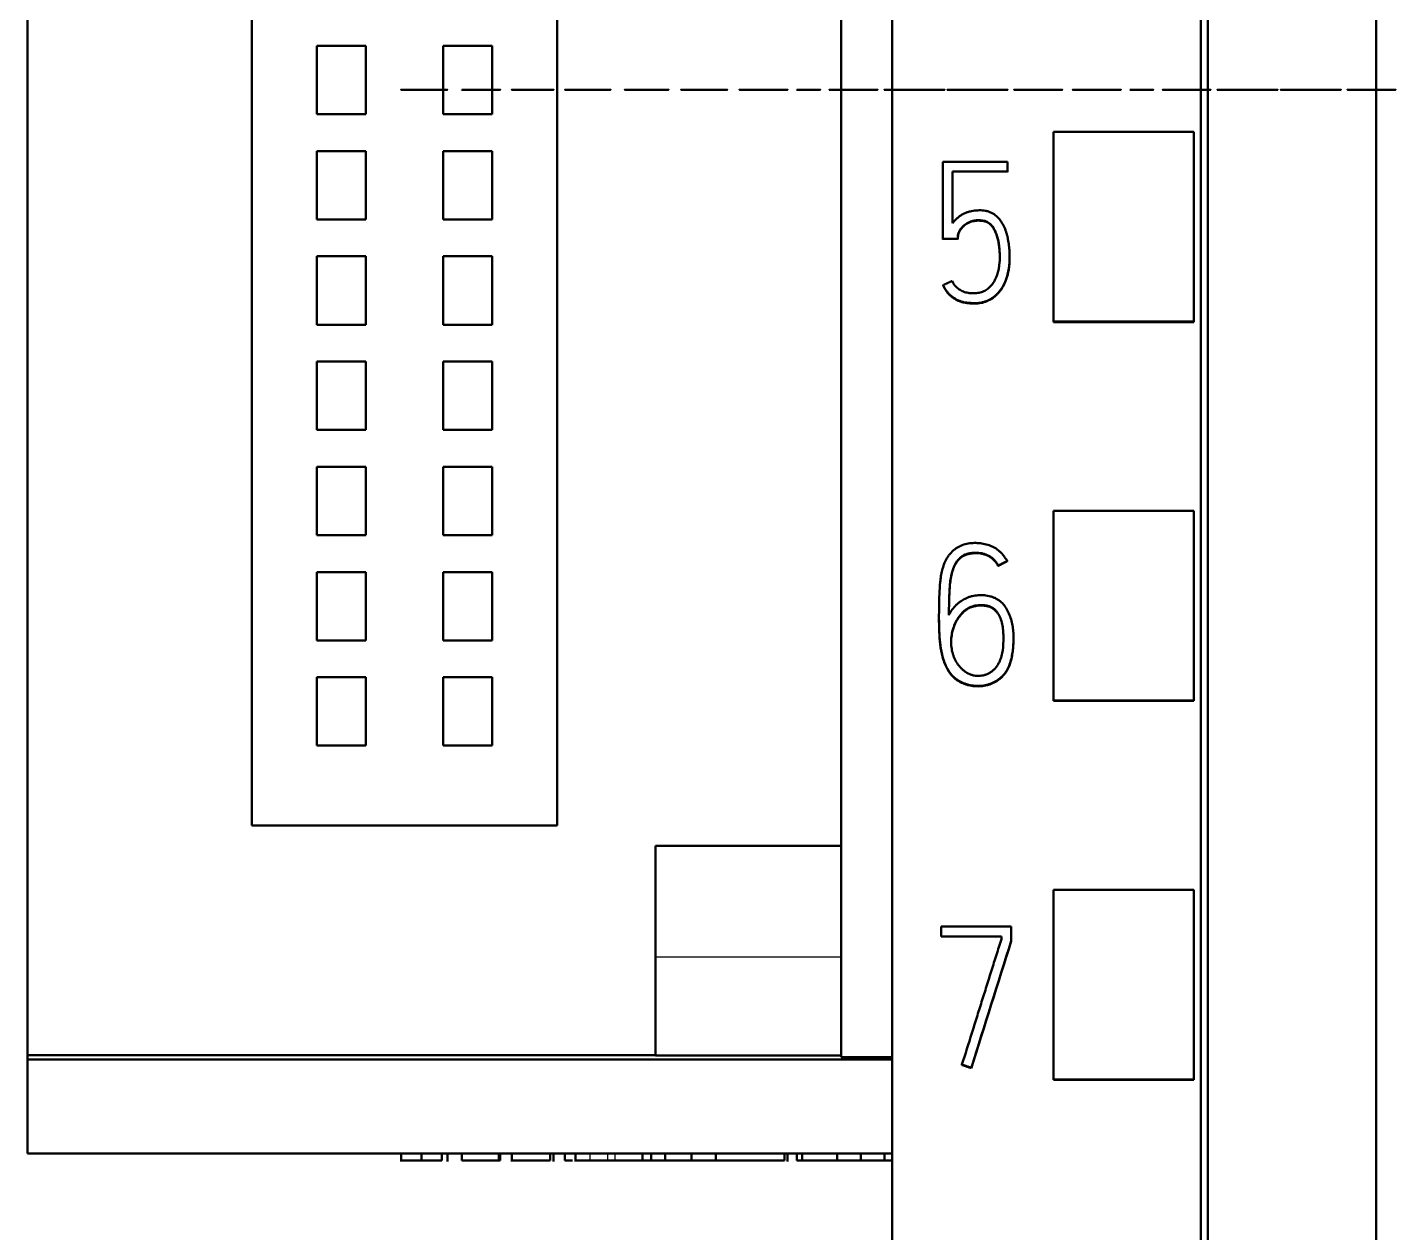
# Model space of a CAD drawing. Header units: millimetres. Extents: x 0 to 594, y 0 to 420.
# Drawn here: x 239.92 to 259.42, y 259.21 to 276.38 of the extents above; entities that cross this region are included whole.
import ezdxf

# ---------------------------------------------------------------- set-up
doc = ezdxf.new("R2010")
doc.units = ezdxf.units.MM
doc.layers.add('1', color=7, linetype='Continuous')
doc.layers.add('66', color=7, linetype='Continuous')

msp = doc.modelspace()

# ---------------------------------------------------------------- linework, layer by layer
at = {"layer": '1', "color": 7, "linetype": 'Continuous', "lineweight": 50}
for p, q in [((252.241, 359.514), (252.241, 246.096)), ((256.641, 357.234), (256.641, 248.419)), ((239.916, 299.086), (239.916, 261.734)), ((251.516, 295.278), (251.516, 261.708)), ((243.116, 294.959), (243.116, 265.009)), ((247.466, 265.009), (247.466, 294.959)), ((244.041, 275.146), (244.041, 276.121)), ((244.041, 276.121), (244.741, 276.121)), ((244.741, 276.121), (244.741, 275.146)), ((245.841, 275.146), (245.841, 276.121)), ((245.841, 276.121), (246.541, 276.121)), ((246.541, 276.121), (246.541, 275.146)), ((244.741, 275.146), (244.041, 275.146)), ((246.541, 275.146), (245.841, 275.146)), ((254.541, 272.193), (254.541, 274.894)), ((256.541, 274.894), (254.541, 274.894)), ((256.541, 272.193), (256.541, 274.894)), ((244.041, 273.646), (244.041, 274.621)), ((244.041, 274.621), (244.741, 274.621)), ((244.741, 274.621), (244.741, 273.646)), ((245.841, 273.646), (245.841, 274.621)), ((245.841, 274.621), (246.541, 274.621)), ((246.541, 274.621), (246.541, 273.646)), ((252.963, 274.467), (252.963, 273.369)), ((253.886, 274.467), (252.963, 274.467)), ((253.886, 274.328), (253.886, 274.467)), ((253.101, 273.591), (253.101, 274.328)), ((253.101, 274.328), (253.886, 274.328)), ((253.886, 274.328), (253.886, 274.322)), ((244.741, 273.646), (244.041, 273.646)), ((246.541, 273.646), (245.841, 273.646)), ((252.963, 273.369), (252.963, 273.362)), ((252.963, 273.369), (253.174, 273.369)), ((253.174, 273.369), (253.174, 273.362)), ((244.041, 273.121), (244.741, 273.121)), ((244.041, 272.146), (244.041, 273.121)), ((244.741, 273.121), (244.741, 272.146)), ((245.841, 272.146), (245.841, 273.121)), ((245.841, 273.121), (246.541, 273.121)), ((246.541, 273.121), (246.541, 272.146)), ((253.914, 273.103), (253.914, 273.11)), ((252.968, 272.711), (252.968, 272.705)), ((244.741, 272.146), (244.041, 272.146)), ((246.541, 272.146), (245.841, 272.146)), ((254.541, 272.184), (254.541, 272.193)), ((256.541, 272.193), (254.541, 272.193)), ((256.541, 272.184), (254.541, 272.184)), ((256.541, 272.184), (256.541, 272.193)), ((244.041, 270.646), (244.041, 271.621)), ((244.041, 271.621), (244.741, 271.621)), ((244.741, 271.621), (244.741, 270.646)), ((245.841, 271.621), (246.541, 271.621)), ((245.841, 270.646), (245.841, 271.621)), ((246.541, 271.621), (246.541, 270.646)), ((244.741, 270.646), (244.041, 270.646)), ((246.541, 270.646), (245.841, 270.646)), ((244.041, 269.146), (244.041, 270.121)), ((244.041, 270.121), (244.741, 270.121)), ((244.741, 270.121), (244.741, 269.146)), ((245.841, 269.146), (245.841, 270.121)), ((245.841, 270.121), (246.541, 270.121)), ((246.541, 270.121), (246.541, 269.146)), ((254.541, 266.792), (254.541, 269.493)), ((256.541, 269.493), (254.541, 269.493)), ((256.541, 266.792), (256.541, 269.493)), ((244.741, 269.146), (244.041, 269.146)), ((246.541, 269.146), (245.841, 269.146)), ((253.752, 268.713), (253.752, 268.706)), ((253.879, 268.779), (253.879, 268.773)), ((244.041, 267.646), (244.041, 268.621)), ((244.041, 268.621), (244.741, 268.621)), ((244.741, 268.621), (244.741, 267.646)), ((245.841, 268.621), (246.541, 268.621)), ((245.841, 267.646), (245.841, 268.621)), ((246.541, 268.621), (246.541, 267.646)), ((252.908, 267.972), (252.908, 267.966)), ((244.741, 267.646), (244.041, 267.646)), ((246.541, 267.646), (245.841, 267.646)), ((253.971, 267.673), (253.971, 267.679)), ((244.041, 266.146), (244.041, 267.121)), ((244.041, 267.121), (244.741, 267.121)), ((244.741, 267.121), (244.741, 266.146)), ((245.841, 266.146), (245.841, 267.121)), ((245.841, 267.121), (246.541, 267.121)), ((246.541, 267.121), (246.541, 266.146)), ((254.541, 266.784), (254.541, 266.792)), ((256.541, 266.792), (254.541, 266.792)), ((256.541, 266.784), (254.541, 266.784)), ((256.541, 266.784), (256.541, 266.792)), ((244.741, 266.146), (244.041, 266.146)), ((246.541, 266.146), (245.841, 266.146)), ((243.116, 265.009), (247.466, 265.009)), ((248.867, 263.134), (248.867, 264.719)), ((248.867, 264.719), (251.516, 264.719)), ((254.541, 261.39), (254.541, 264.091)), ((256.541, 264.091), (254.541, 264.091)), ((256.541, 261.39), (256.541, 264.091)), ((252.939, 263.427), (252.939, 263.568)), ((252.939, 263.568), (253.938, 263.568)), ((253.938, 263.568), (253.938, 263.366)), ((253.799, 263.427), (252.939, 263.427)), ((253.799, 263.388), (253.799, 263.427)), ((253.938, 263.366), (253.938, 263.359)), ((248.867, 261.728), (248.867, 263.134)), ((239.916, 261.734), (239.916, 261.674)), ((248.867, 261.734), (239.916, 261.734)), ((248.867, 261.728), (251.516, 261.728)), ((252.241, 261.708), (251.516, 261.708)), ((239.916, 261.674), (239.916, 260.334)), ((252.241, 261.674), (239.916, 261.674)), ((253.236, 261.601), (253.236, 261.594)), ((253.369, 261.556), (253.369, 261.55)), ((254.541, 261.384), (254.541, 261.39)), ((256.541, 261.39), (254.541, 261.39)), ((256.541, 261.384), (254.541, 261.384)), ((256.541, 261.384), (256.541, 261.39)), ((252.241, 260.334), (239.916, 260.334)), ((245.242, 260.334), (245.242, 260.221)), ((245.534, 260.234), (245.534, 260.334)), ((245.822, 260.234), (245.822, 260.334)), ((245.903, 260.221), (245.903, 260.334)), ((246.107, 260.234), (246.107, 260.334)), ((246.634, 260.234), (246.634, 260.334)), ((246.656, 260.234), (246.656, 260.334)), ((246.819, 260.334), (246.819, 260.221)), ((247.369, 260.234), (247.369, 260.334)), ((247.415, 260.221), (247.415, 260.334)), ((247.578, 260.234), (247.578, 260.334)), ((247.73, 260.334), (247.73, 260.221)), ((248.682, 260.234), (248.682, 260.334)), ((248.808, 260.221), (248.808, 260.334)), ((249.004, 260.234), (249.004, 260.334)), ((249.382, 260.234), (249.382, 260.334)), ((249.726, 260.234), (249.726, 260.334)), ((250.708, 260.234), (250.708, 260.334)), ((250.751, 260.221), (250.751, 260.334)), ((250.882, 260.234), (250.882, 260.334)), ((250.959, 260.234), (250.959, 260.334)), ((251.459, 260.234), (251.459, 260.334)), ((251.796, 260.234), (251.796, 260.334)), ((252.133, 260.234), (252.133, 260.334)), ((247.73, 260.234), (247.936, 260.234)), ((248.19, 260.234), (247.936, 260.234)), ((248.295, 260.234), (248.19, 260.234)), ((248.682, 260.234), (248.295, 260.234)), ((248.682, 260.234), (248.808, 260.234)), ((249.382, 260.234), (249.004, 260.234)), ((249.055, 260.221), (249.055, 260.234)), ((249.232, 260.234), (249.232, 260.221)), ((250.708, 260.234), (249.726, 260.234)), ((249.892, 260.221), (249.892, 260.234)), ((250.063, 260.234), (250.063, 260.221)), ((251.459, 260.234), (250.959, 260.234)), ((251.345, 260.234), (251.345, 260.221)), ((251.796, 260.234), (251.459, 260.234)), ((252.133, 260.234), (251.796, 260.234)), ((252.034, 260.221), (252.034, 260.234)), ((252.241, 260.234), (252.133, 260.234))]:
    msp.add_line(p, q, dxfattribs=at)
at = {"layer": '1', "color": 7, "linetype": 'Continuous', "lineweight": 25}
for p, q in [((248.867, 263.134), (251.516, 263.134)), ((247.936, 260.234), (247.936, 260.334)), ((248.19, 260.234), (248.19, 260.334)), ((248.295, 260.234), (248.295, 260.334))]:
    msp.add_line(p, q, dxfattribs=at)
at = {"layer": '1', "color": 7, "linetype": 'Continuous', "lineweight": 50}
for centre, major_axis, ratio, start_param, end_param in [((266.069, 239.754), (314.539, 1001.971), 0.017758, 1.552804, 1.55461), ((266.049, 239.799), (314.236, 1001.002), 0.017743, 1.552827, 1.554635)]:
    msp.add_ellipse(centre, major_axis=major_axis, ratio=ratio, start_param=start_param, end_param=end_param, dxfattribs=at)
for points, knots in [([(256.741, 357.42), (256.741, 354.376), (256.741, 344.806), (256.741, 330.636), (256.741, 316.069), (256.741, 301.859), (256.741, 287.565), (256.741, 272.079), (256.741, 259.439), (256.741, 251.474), (256.741, 248.133)], [0, 0, 0, 0, 0.083934, 0.263736, 0.389889, 0.484142, 0.653794, 0.78188, 0.908517, 1, 1, 1, 1]), ([(259.141, 354.354), (259.141, 352.331), (259.141, 343.782), (259.141, 330.636), (259.141, 316.069), (259.141, 301.859), (259.141, 287.565), (259.141, 272.079), (259.141, 259.32), (259.141, 250.439), (259.141, 246.181), (259.141, 245.383)], [0, 0, 0, 0, 0.055935, 0.236292, 0.362833, 0.457376, 0.627551, 0.756032, 0.883059, 0.978086, 1, 1, 1, 1]), ([(252.968, 272.711), (252.981, 272.685), (252.994, 272.659), (253.018, 272.623), (253.027, 272.612), (253.046, 272.59), (253.056, 272.579), (253.077, 272.559), (253.089, 272.55), (253.112, 272.533), (253.124, 272.525), (253.149, 272.51), (253.161, 272.503), (253.188, 272.491), (253.202, 272.485), (253.229, 272.476), (253.243, 272.472), (253.272, 272.465), (253.286, 272.462), (253.315, 272.458), (253.33, 272.457), (253.352, 272.456), (253.359, 272.455), (253.373, 272.455), (253.381, 272.454), (253.403, 272.453), (253.417, 272.453), (253.446, 272.454), (253.461, 272.455), (253.49, 272.458), (253.505, 272.461), (253.534, 272.467), (253.548, 272.471), (253.59, 272.484), (253.617, 272.496), (253.655, 272.518), (253.668, 272.526), (253.691, 272.543), (253.703, 272.552), (253.725, 272.572), (253.735, 272.582), (253.755, 272.604), (253.765, 272.615), (253.792, 272.65), (253.808, 272.674), (253.829, 272.713), (253.835, 272.726), (253.848, 272.752), (253.854, 272.766), (253.87, 272.807), (253.879, 272.835), (253.893, 272.891), (253.899, 272.92), (253.906, 272.963), (253.907, 272.977), (253.91, 273.007), (253.912, 273.021), (253.914, 273.065), (253.914, 273.095), (253.914, 273.153), (253.912, 273.211), (253.906, 273.269), (253.898, 273.327), (253.893, 273.356), (253.884, 273.399), (253.881, 273.413), (253.873, 273.442), (253.869, 273.456), (253.855, 273.498), (253.844, 273.525), (253.825, 273.565), (253.818, 273.578), (253.803, 273.603), (253.795, 273.615), (253.769, 273.651), (253.75, 273.673), (253.706, 273.712), (253.681, 273.729), (253.641, 273.748), (253.627, 273.754), (253.599, 273.763), (253.585, 273.767), (253.556, 273.772), (253.542, 273.774), (253.512, 273.776), (253.497, 273.777), (253.468, 273.776), (253.453, 273.775), (253.424, 273.773), (253.41, 273.771), (253.381, 273.767), (253.366, 273.764), (253.338, 273.757), (253.323, 273.752), (253.295, 273.743), (253.282, 273.737), (253.255, 273.725), (253.242, 273.718), (253.217, 273.703), (253.205, 273.694), (253.181, 273.676), (253.17, 273.667), (253.149, 273.647), (253.138, 273.636), (253.119, 273.614), (253.11, 273.603), (253.101, 273.591)], [0, 0, 0, 0, 0.03125, 0.03125, 0.046875, 0.046875, 0.0625, 0.0625, 0.078125, 0.078125, 0.09375, 0.09375, 0.109375, 0.109375, 0.125, 0.125, 0.140625, 0.140625, 0.15625, 0.15625, 0.171875, 0.171875, 0.179688, 0.179688, 0.1875, 0.1875, 0.203125, 0.203125, 0.21875, 0.21875, 0.234375, 0.234375, 0.25, 0.25, 0.28125, 0.28125, 0.296875, 0.296875, 0.3125, 0.3125, 0.328125, 0.328125, 0.34375, 0.34375, 0.375, 0.375, 0.390625, 0.390625, 0.40625, 0.40625, 0.4375, 0.4375, 0.46875, 0.46875, 0.484375, 0.484375, 0.5, 0.5, 0.53125, 0.53125, 0.5625, 0.59375, 0.59375, 0.625, 0.625, 0.640625, 0.640625, 0.65625, 0.65625, 0.6875, 0.6875, 0.703125, 0.703125, 0.71875, 0.71875, 0.75, 0.75, 0.78125, 0.78125, 0.796875, 0.796875, 0.8125, 0.8125, 0.828125, 0.828125, 0.84375, 0.84375, 0.859375, 0.859375, 0.875, 0.875, 0.890625, 0.890625, 0.90625, 0.90625, 0.921875, 0.921875, 0.9375, 0.9375, 0.953125, 0.953125, 0.96875, 0.96875, 0.984375, 0.984375, 1, 1, 1, 1]), ([(253.174, 273.369), (253.174, 273.392), (253.177, 273.415), (253.186, 273.448), (253.19, 273.459), (253.199, 273.481), (253.205, 273.491), (253.217, 273.51), (253.224, 273.52), (253.239, 273.537), (253.247, 273.546), (253.264, 273.561), (253.273, 273.568), (253.292, 273.582), (253.301, 273.588), (253.321, 273.6), (253.332, 273.605), (253.353, 273.614), (253.364, 273.618), (253.397, 273.628), (253.42, 273.632), (253.454, 273.635), (253.466, 273.635), (253.489, 273.635), (253.501, 273.634), (253.524, 273.632), (253.535, 273.631), (253.552, 273.627), (253.558, 273.626), (253.569, 273.622), (253.574, 273.621), (253.591, 273.614), (253.601, 273.61), (253.621, 273.598), (253.63, 273.59), (253.647, 273.575), (253.655, 273.566), (253.67, 273.548), (253.677, 273.539), (253.695, 273.51), (253.705, 273.489), (253.723, 273.446), (253.731, 273.424), (253.751, 273.358), (253.76, 273.313), (253.768, 273.245), (253.77, 273.222), (253.773, 273.176), (253.774, 273.153), (253.775, 273.084), (253.773, 273.038), (253.765, 272.97), (253.761, 272.947), (253.754, 272.914), (253.751, 272.902), (253.745, 272.88), (253.741, 272.869), (253.73, 272.836), (253.721, 272.815), (253.706, 272.784), (253.7, 272.773), (253.688, 272.753), (253.682, 272.744), (253.662, 272.715), (253.647, 272.698), (253.622, 272.674), (253.614, 272.666), (253.595, 272.651), (253.586, 272.645), (253.566, 272.632), (253.556, 272.627), (253.535, 272.617), (253.524, 272.613), (253.49, 272.603), (253.467, 272.599), (253.433, 272.596), (253.421, 272.595), (253.398, 272.594), (253.386, 272.594), (253.352, 272.596), (253.329, 272.598), (253.295, 272.605), (253.284, 272.608), (253.262, 272.615), (253.251, 272.619), (253.219, 272.634), (253.199, 272.646), (253.171, 272.667), (253.162, 272.675), (253.146, 272.692), (253.131, 272.709), (253.118, 272.728), (253.106, 272.748), (253.101, 272.759), (253.096, 272.77)], [0, 0, 0, 0, 0.03125, 0.03125, 0.046875, 0.046875, 0.0625, 0.0625, 0.078125, 0.078125, 0.09375, 0.09375, 0.109375, 0.109375, 0.125, 0.125, 0.140625, 0.140625, 0.15625, 0.15625, 0.1875, 0.1875, 0.203125, 0.203125, 0.21875, 0.21875, 0.234375, 0.234375, 0.242187, 0.242187, 0.25, 0.25, 0.265625, 0.265625, 0.28125, 0.28125, 0.296875, 0.296875, 0.3125, 0.3125, 0.34375, 0.34375, 0.375, 0.375, 0.4375, 0.4375, 0.46875, 0.46875, 0.5, 0.5, 0.5625, 0.5625, 0.59375, 0.59375, 0.609375, 0.609375, 0.625, 0.625, 0.65625, 0.65625, 0.671875, 0.671875, 0.6875, 0.6875, 0.71875, 0.71875, 0.734375, 0.734375, 0.75, 0.75, 0.765625, 0.765625, 0.78125, 0.78125, 0.8125, 0.8125, 0.828125, 0.828125, 0.84375, 0.84375, 0.875, 0.875, 0.890625, 0.890625, 0.90625, 0.90625, 0.9375, 0.9375, 0.953125, 0.953125, 0.96875, 0.984375, 0.984375, 1, 1, 1, 1]), ([(253.775, 273.105), (253.775, 273.111), (253.774, 273.117), (253.774, 273.146), (253.773, 273.169), (253.77, 273.214), (253.768, 273.237), (253.763, 273.283), (253.759, 273.305), (253.75, 273.351), (253.744, 273.373), (253.734, 273.407), (253.731, 273.418), (253.723, 273.439), (253.719, 273.45), (253.706, 273.482), (253.695, 273.503), (253.677, 273.532), (253.67, 273.542), (253.656, 273.56), (253.648, 273.568), (253.631, 273.584), (253.621, 273.591), (253.601, 273.603), (253.591, 273.608), (253.569, 273.616), (253.558, 273.619), (253.535, 273.624), (253.524, 273.626), (253.501, 273.628), (253.49, 273.629), (253.466, 273.629), (253.455, 273.629), (253.432, 273.627), (253.42, 273.625), (253.398, 273.621), (253.375, 273.616), (253.354, 273.608), (253.332, 273.599), (253.322, 273.594), (253.292, 273.577), (253.273, 273.563), (253.247, 273.54), (253.239, 273.532), (253.224, 273.514), (253.217, 273.505), (253.205, 273.485), (253.199, 273.475), (253.19, 273.453), (253.186, 273.442), (253.18, 273.42), (253.178, 273.409), (253.175, 273.386), (253.174, 273.374), (253.174, 273.362)], [0, 0, 0, 0, 0.015899, 0.015899, 0.077406, 0.077406, 0.138912, 0.138912, 0.200418, 0.200418, 0.261925, 0.261925, 0.292678, 0.292678, 0.323431, 0.323431, 0.384937, 0.384937, 0.41569, 0.41569, 0.446443, 0.446443, 0.477197, 0.477197, 0.50795, 0.50795, 0.538703, 0.538703, 0.569456, 0.569456, 0.600209, 0.600209, 0.630962, 0.630962, 0.661715, 0.661715, 0.692469, 0.723222, 0.723222, 0.753975, 0.753975, 0.815481, 0.815481, 0.846234, 0.846234, 0.876987, 0.876987, 0.907741, 0.907741, 0.938494, 0.938494, 0.969247, 0.969247, 1, 1, 1, 1]), ([(253.914, 273.103), (253.914, 273.082), (253.914, 273.06), (253.911, 273.01), (253.909, 272.981), (253.903, 272.938), (253.901, 272.923), (253.895, 272.895), (253.892, 272.88), (253.881, 272.837), (253.872, 272.809), (253.852, 272.755), (253.84, 272.728), (253.812, 272.675), (253.797, 272.651), (253.77, 272.615), (253.761, 272.604), (253.742, 272.582), (253.731, 272.572), (253.699, 272.542), (253.675, 272.524), (253.637, 272.502), (253.624, 272.495), (253.597, 272.482), (253.584, 272.477), (253.542, 272.462), (253.514, 272.456), (253.47, 272.45), (253.455, 272.448), (253.426, 272.447), (253.411, 272.447), (253.382, 272.448), (253.367, 272.449), (253.338, 272.45), (253.323, 272.451), (253.294, 272.455), (253.279, 272.457), (253.25, 272.464), (253.236, 272.468), (253.208, 272.477), (253.194, 272.482), (253.167, 272.494), (253.154, 272.5), (253.129, 272.515), (253.116, 272.524), (253.092, 272.541), (253.081, 272.55), (253.059, 272.57), (253.048, 272.58), (253.029, 272.603), (253.02, 272.615), (252.995, 272.652), (252.981, 272.678), (252.968, 272.705)], [0, 0, 0, 0, 0.044434, 0.044434, 0.104157, 0.104157, 0.134018, 0.134018, 0.16388, 0.16388, 0.223602, 0.223602, 0.283325, 0.283325, 0.343048, 0.343048, 0.37291, 0.37291, 0.402771, 0.402771, 0.462494, 0.462494, 0.492355, 0.492355, 0.522217, 0.522217, 0.58194, 0.58194, 0.611801, 0.611801, 0.641663, 0.641663, 0.671524, 0.671524, 0.701386, 0.701386, 0.731247, 0.731247, 0.761108, 0.761108, 0.79097, 0.79097, 0.820831, 0.820831, 0.850693, 0.850693, 0.880554, 0.880554, 0.910416, 0.910416, 0.940277, 0.940277, 1, 1, 1, 1]), ([(253.879, 268.779), (253.865, 268.804), (253.849, 268.828), (253.822, 268.863), (253.813, 268.874), (253.793, 268.895), (253.783, 268.905), (253.751, 268.934), (253.727, 268.951), (253.69, 268.973), (253.677, 268.98), (253.651, 268.992), (253.637, 268.997), (253.596, 269.012), (253.568, 269.019), (253.526, 269.027), (253.512, 269.029), (253.483, 269.032), (253.468, 269.033), (253.425, 269.036), (253.396, 269.035), (253.353, 269.032), (253.339, 269.03), (253.31, 269.025), (253.296, 269.022), (253.254, 269.01), (253.227, 269), (253.188, 268.98), (253.176, 268.973), (253.151, 268.957), (253.14, 268.949), (253.106, 268.922), (253.085, 268.902), (253.056, 268.869), (253.047, 268.857), (253.031, 268.833), (253.023, 268.821), (253.001, 268.784), (252.989, 268.757), (252.969, 268.703), (252.961, 268.675), (252.947, 268.62), (252.941, 268.591), (252.932, 268.535), (252.929, 268.506), (252.92, 268.421), (252.916, 268.363), (252.911, 268.248), (252.91, 268.191), (252.908, 268.018), (252.907, 267.903), (252.912, 267.76), (252.914, 267.731), (252.918, 267.674), (252.92, 267.645), (252.929, 267.56), (252.938, 267.503), (252.955, 267.432), (252.959, 267.418), (252.967, 267.39), (252.971, 267.376), (252.985, 267.335), (252.995, 267.308), (253.014, 267.269), (253.02, 267.256), (253.034, 267.231), (253.042, 267.218), (253.065, 267.182), (253.083, 267.159), (253.114, 267.128), (253.124, 267.118), (253.147, 267.099), (253.159, 267.09), (253.195, 267.066), (253.22, 267.053), (253.261, 267.036), (253.274, 267.031), (253.302, 267.022), (253.316, 267.018), (253.358, 267.007), (253.387, 267.003), (253.43, 266.999), (253.445, 266.998), (253.474, 266.998), (253.488, 266.998), (253.531, 267.001), (253.56, 267.005), (253.602, 267.016), (253.616, 267.02), (253.643, 267.029), (253.657, 267.035), (253.697, 267.052), (253.722, 267.067), (253.758, 267.091), (253.77, 267.1), (253.792, 267.118), (253.803, 267.128), (253.833, 267.159), (253.852, 267.182), (253.875, 267.218), (253.882, 267.231), (253.896, 267.257), (253.902, 267.27), (253.918, 267.31), (253.927, 267.338), (253.938, 267.38), (253.941, 267.394), (253.947, 267.422), (253.95, 267.437), (253.957, 267.48), (253.96, 267.509), (253.97, 267.595), (253.973, 267.652), (253.97, 267.738), (253.968, 267.767), (253.962, 267.824), (253.957, 267.853), (253.945, 267.911), (253.937, 267.939), (253.919, 267.994), (253.909, 268.022), (253.883, 268.075), (253.869, 268.1), (253.836, 268.148), (253.818, 268.17), (253.785, 268.201), (253.774, 268.21), (253.75, 268.227), (253.737, 268.234), (253.712, 268.248), (253.698, 268.254), (253.671, 268.265), (253.657, 268.269), (253.614, 268.281), (253.585, 268.286), (253.542, 268.29), (253.527, 268.291), (253.497, 268.291), (253.483, 268.291), (253.439, 268.288), (253.41, 268.285), (253.367, 268.275), (253.353, 268.271), (253.325, 268.261), (253.312, 268.256), (253.272, 268.238), (253.247, 268.224), (253.21, 268.199), (253.199, 268.19), (253.176, 268.171), (253.165, 268.162), (253.133, 268.131), (253.114, 268.109), (253.079, 268.062), (253.064, 268.037), (253.05, 268.011)], [0, 0, 0, 0, 0.015625, 0.015625, 0.023438, 0.023438, 0.03125, 0.03125, 0.046875, 0.046875, 0.054688, 0.054688, 0.0625, 0.0625, 0.078125, 0.078125, 0.085938, 0.085938, 0.09375, 0.09375, 0.109375, 0.109375, 0.117188, 0.117188, 0.125, 0.125, 0.140625, 0.140625, 0.148438, 0.148438, 0.15625, 0.15625, 0.171875, 0.171875, 0.179688, 0.179688, 0.1875, 0.1875, 0.203125, 0.203125, 0.21875, 0.21875, 0.234375, 0.234375, 0.25, 0.25, 0.28125, 0.28125, 0.3125, 0.3125, 0.375, 0.375, 0.390625, 0.390625, 0.40625, 0.40625, 0.4375, 0.4375, 0.445313, 0.445313, 0.453125, 0.453125, 0.46875, 0.46875, 0.476563, 0.476563, 0.484375, 0.484375, 0.5, 0.5, 0.507813, 0.507813, 0.515625, 0.515625, 0.53125, 0.53125, 0.539063, 0.539063, 0.546875, 0.546875, 0.5625, 0.5625, 0.570313, 0.570313, 0.578125, 0.578125, 0.59375, 0.59375, 0.601563, 0.601563, 0.609375, 0.609375, 0.625, 0.625, 0.632813, 0.632813, 0.640625, 0.640625, 0.65625, 0.65625, 0.664063, 0.664063, 0.671875, 0.671875, 0.6875, 0.6875, 0.695313, 0.695313, 0.703125, 0.703125, 0.71875, 0.71875, 0.75, 0.75, 0.765625, 0.765625, 0.78125, 0.78125, 0.796875, 0.796875, 0.8125, 0.8125, 0.828125, 0.828125, 0.84375, 0.84375, 0.851563, 0.851563, 0.859375, 0.859375, 0.867188, 0.867188, 0.875, 0.875, 0.890625, 0.890625, 0.898438, 0.898438, 0.90625, 0.90625, 0.921875, 0.921875, 0.929688, 0.929688, 0.9375, 0.9375, 0.953125, 0.953125, 0.960938, 0.960938, 0.96875, 0.96875, 0.984375, 0.984375, 1, 1, 1, 1]), ([(253.05, 268.011), (253.05, 268.072), (253.051, 268.133), (253.053, 268.224), (253.054, 268.255), (253.056, 268.316), (253.057, 268.346), (253.061, 268.407), (253.063, 268.437), (253.07, 268.498), (253.075, 268.528), (253.084, 268.573), (253.087, 268.588), (253.095, 268.618), (253.099, 268.633), (253.113, 268.678), (253.124, 268.706), (253.143, 268.74), (253.146, 268.747), (253.155, 268.76), (253.159, 268.767), (253.173, 268.786), (253.182, 268.798), (253.199, 268.814), (253.204, 268.82), (253.216, 268.83), (253.222, 268.835), (253.241, 268.849), (253.254, 268.857), (253.275, 268.867), (253.282, 268.87), (253.297, 268.875), (253.304, 268.878), (253.327, 268.884), (253.342, 268.888), (253.372, 268.892), (253.388, 268.894), (253.418, 268.896), (253.434, 268.896), (253.465, 268.895), (253.481, 268.894), (253.511, 268.889), (253.534, 268.885), (253.556, 268.878), (253.571, 268.873), (253.578, 268.871), (253.6, 268.862), (253.613, 268.855), (253.64, 268.839), (253.653, 268.831), (253.671, 268.816), (253.677, 268.811), (253.689, 268.8), (253.694, 268.795), (253.71, 268.778), (253.719, 268.766), (253.737, 268.74), (253.745, 268.727), (253.752, 268.713)], [0, 0, 0, 0, 0.125, 0.125, 0.1875, 0.1875, 0.25, 0.25, 0.3125, 0.3125, 0.375, 0.375, 0.40625, 0.40625, 0.4375, 0.4375, 0.5, 0.5, 0.515625, 0.515625, 0.53125, 0.53125, 0.5625, 0.5625, 0.578125, 0.578125, 0.59375, 0.59375, 0.625, 0.625, 0.640625, 0.640625, 0.65625, 0.65625, 0.6875, 0.6875, 0.71875, 0.71875, 0.75, 0.75, 0.78125, 0.78125, 0.8125, 0.828125, 0.828125, 0.84375, 0.84375, 0.875, 0.875, 0.90625, 0.90625, 0.921875, 0.921875, 0.9375, 0.9375, 0.96875, 0.96875, 1, 1, 1, 1]), ([(253.752, 268.706), (253.738, 268.734), (253.721, 268.76), (253.695, 268.788), (253.689, 268.793), (253.678, 268.804), (253.672, 268.809), (253.654, 268.824), (253.629, 268.841), (253.601, 268.855), (253.572, 268.867), (253.557, 268.872), (253.528, 268.88), (253.513, 268.883), (253.482, 268.887), (253.466, 268.889), (253.42, 268.89), (253.389, 268.889), (253.344, 268.882), (253.329, 268.879), (253.299, 268.87), (253.284, 268.865), (253.263, 268.855), (253.256, 268.851), (253.243, 268.843), (253.236, 268.839), (253.217, 268.826), (253.2, 268.81), (253.184, 268.793), (253.174, 268.781), (253.17, 268.775), (253.156, 268.756), (253.148, 268.743), (253.133, 268.716), (253.126, 268.702), (253.114, 268.674), (253.109, 268.659), (253.095, 268.615), (253.087, 268.585), (253.075, 268.525), (253.071, 268.495), (253.064, 268.434), (253.061, 268.404), (253.057, 268.342), (253.056, 268.312), (253.054, 268.25), (253.053, 268.22), (253.051, 268.127), (253.05, 268.066), (253.05, 268.004)], [0, 0, 0, 0, 0.0625, 0.0625, 0.078125, 0.078125, 0.09375, 0.09375, 0.125, 0.15625, 0.15625, 0.1875, 0.1875, 0.21875, 0.21875, 0.25, 0.25, 0.3125, 0.3125, 0.34375, 0.34375, 0.375, 0.375, 0.390625, 0.390625, 0.40625, 0.40625, 0.4375, 0.453125, 0.453125, 0.46875, 0.46875, 0.5, 0.5, 0.53125, 0.53125, 0.5625, 0.5625, 0.625, 0.625, 0.6875, 0.6875, 0.75, 0.75, 0.8125, 0.8125, 0.875, 0.875, 1, 1, 1, 1]), ([(253.323, 268.105), (253.349, 268.119), (253.376, 268.13), (253.419, 268.141), (253.433, 268.143), (253.463, 268.147), (253.492, 268.15), (253.521, 268.15), (253.551, 268.148), (253.566, 268.146), (253.595, 268.141), (253.609, 268.138), (253.637, 268.128), (253.651, 268.122), (253.676, 268.108), (253.688, 268.1), (253.71, 268.08), (253.721, 268.07), (253.739, 268.047), (253.747, 268.035), (253.762, 268.009), (253.769, 267.996), (253.787, 267.956), (253.796, 267.928), (253.807, 267.886), (253.81, 267.871), (253.815, 267.843), (253.817, 267.828), (253.823, 267.784), (253.825, 267.755), (253.827, 267.697), (253.827, 267.668), (253.825, 267.581), (253.82, 267.523), (253.803, 267.436), (253.795, 267.408), (253.78, 267.366), (253.775, 267.352), (253.762, 267.326), (253.755, 267.313), (253.732, 267.275), (253.714, 267.253), (253.687, 267.227), (253.682, 267.222), (253.671, 267.212), (253.665, 267.208), (253.648, 267.195), (253.635, 267.187), (253.61, 267.172), (253.596, 267.166), (253.569, 267.156), (253.54, 267.147), (253.511, 267.143), (253.482, 267.14), (253.467, 267.14), (253.438, 267.141), (253.423, 267.143), (253.394, 267.149), (253.38, 267.152), (253.338, 267.167), (253.312, 267.18), (253.275, 267.205), (253.264, 267.214), (253.241, 267.233), (253.22, 267.253), (253.201, 267.275), (253.182, 267.298), (253.174, 267.31), (253.149, 267.347), (253.136, 267.373), (253.119, 267.413), (253.114, 267.427), (253.105, 267.455), (253.101, 267.47), (253.091, 267.512), (253.086, 267.541), (253.083, 267.585), (253.082, 267.599), (253.081, 267.629), (253.082, 267.643), (253.084, 267.688), (253.087, 267.717), (253.098, 267.774), (253.106, 267.802), (253.12, 267.844), (253.125, 267.858), (253.137, 267.885), (253.143, 267.898), (253.163, 267.937), (253.178, 267.961), (253.204, 267.997), (253.213, 268.008), (253.232, 268.031), (253.242, 268.042), (253.274, 268.072), (253.297, 268.09), (253.323, 268.105)], [0, 0, 0, 0, 0.03125, 0.03125, 0.046875, 0.046875, 0.0625, 0.078125, 0.078125, 0.09375, 0.09375, 0.109375, 0.109375, 0.125, 0.125, 0.140625, 0.140625, 0.15625, 0.15625, 0.171875, 0.171875, 0.1875, 0.1875, 0.21875, 0.21875, 0.234375, 0.234375, 0.25, 0.25, 0.28125, 0.28125, 0.3125, 0.3125, 0.375, 0.375, 0.40625, 0.40625, 0.421875, 0.421875, 0.4375, 0.4375, 0.46875, 0.46875, 0.476563, 0.476563, 0.484375, 0.484375, 0.5, 0.5, 0.515625, 0.515625, 0.53125, 0.546875, 0.546875, 0.5625, 0.5625, 0.578125, 0.578125, 0.59375, 0.59375, 0.625, 0.625, 0.640625, 0.640625, 0.65625, 0.671875, 0.671875, 0.6875, 0.6875, 0.71875, 0.71875, 0.734375, 0.734375, 0.75, 0.75, 0.78125, 0.78125, 0.796875, 0.796875, 0.8125, 0.8125, 0.84375, 0.84375, 0.875, 0.875, 0.890625, 0.890625, 0.90625, 0.90625, 0.9375, 0.9375, 0.953125, 0.953125, 0.96875, 0.96875, 1, 1, 1, 1]), ([(253.744, 268.033), (253.739, 268.04), (253.734, 268.047), (253.72, 268.065), (253.709, 268.075), (253.693, 268.09), (253.687, 268.094), (253.675, 268.103), (253.668, 268.106), (253.649, 268.117), (253.636, 268.123), (253.608, 268.132), (253.593, 268.135), (253.565, 268.14), (253.55, 268.142), (253.521, 268.143), (253.506, 268.143), (253.462, 268.142), (253.433, 268.138), (253.391, 268.127), (253.376, 268.123), (253.356, 268.115), (253.349, 268.112), (253.336, 268.106), (253.329, 268.102), (253.323, 268.099)], [0, 0, 0, 0, 0.053658, 0.053658, 0.148292, 0.148292, 0.195609, 0.195609, 0.242926, 0.242926, 0.33756, 0.33756, 0.432195, 0.432195, 0.526829, 0.526829, 0.621463, 0.621463, 0.810732, 0.810732, 0.905366, 0.905366, 0.952683, 0.952683, 1, 1, 1, 1]), ([(253.971, 267.673), (253.971, 267.627), (253.969, 267.581), (253.961, 267.506), (253.957, 267.477), (253.95, 267.434), (253.948, 267.42), (253.942, 267.391), (253.939, 267.377), (253.928, 267.335), (253.919, 267.307), (253.903, 267.267), (253.897, 267.253), (253.884, 267.227), (253.877, 267.215), (253.853, 267.178), (253.835, 267.155), (253.805, 267.124), (253.795, 267.114), (253.772, 267.096), (253.761, 267.087), (253.725, 267.062), (253.699, 267.048), (253.66, 267.029), (253.646, 267.024), (253.619, 267.014), (253.605, 267.01), (253.563, 267), (253.534, 266.995), (253.49, 266.992), (253.476, 266.991), (253.447, 266.992), (253.432, 266.992), (253.389, 266.996), (253.36, 267.001), (253.318, 267.011), (253.304, 267.015), (253.276, 267.024), (253.262, 267.029), (253.223, 267.046), (253.197, 267.059), (253.167, 267.079), (253.161, 267.083), (253.149, 267.092), (253.143, 267.096), (253.126, 267.11), (253.115, 267.12), (253.085, 267.151), (253.067, 267.173), (253.043, 267.21), (253.035, 267.222), (253.021, 267.248), (253.015, 267.261), (252.996, 267.3), (252.986, 267.327), (252.967, 267.381), (252.959, 267.409), (252.946, 267.466), (252.94, 267.494), (252.93, 267.551), (252.923, 267.608), (252.918, 267.666), (252.914, 267.723), (252.912, 267.752), (252.909, 267.842), (252.908, 267.904), (252.908, 267.966)], [0, 0, 0, 0, 0.061997, 0.061997, 0.100843, 0.100843, 0.120266, 0.120266, 0.139688, 0.139688, 0.178534, 0.178534, 0.197957, 0.197957, 0.217379, 0.217379, 0.256225, 0.256225, 0.275648, 0.275648, 0.295071, 0.295071, 0.333916, 0.333916, 0.353339, 0.353339, 0.372762, 0.372762, 0.411607, 0.411607, 0.43103, 0.43103, 0.450453, 0.450453, 0.489298, 0.489298, 0.508721, 0.508721, 0.528144, 0.528144, 0.566989, 0.566989, 0.5767, 0.5767, 0.586412, 0.586412, 0.605835, 0.605835, 0.64468, 0.64468, 0.664103, 0.664103, 0.683526, 0.683526, 0.722371, 0.722371, 0.761217, 0.761217, 0.800062, 0.800062, 0.838908, 0.877753, 0.877753, 0.916599, 0.916599, 1, 1, 1, 1]), ([(253.323, 268.099), (253.297, 268.084), (253.274, 268.066), (253.242, 268.036), (253.232, 268.025), (253.213, 268.003), (253.204, 267.991), (253.178, 267.955), (253.163, 267.93), (253.143, 267.892), (253.137, 267.878), (253.125, 267.851), (253.12, 267.837), (253.106, 267.796), (253.098, 267.767), (253.09, 267.724), (253.088, 267.71), (253.084, 267.681), (253.083, 267.666), (253.082, 267.641), (253.082, 267.63), (253.082, 267.619)], [0, 0, 0, 0, 0.157109, 0.157109, 0.235664, 0.235664, 0.314218, 0.314218, 0.471328, 0.471328, 0.549882, 0.549882, 0.628437, 0.628437, 0.785546, 0.785546, 0.864101, 0.864101, 0.942655, 0.942655, 1, 1, 1, 1]), ([(253.236, 261.601), (253.283, 261.75), (253.33, 261.899), (253.4, 262.122), (253.423, 262.197), (253.469, 262.346), (253.493, 262.42), (253.528, 262.532), (253.54, 262.569), (253.563, 262.644), (253.575, 262.681), (253.61, 262.793), (253.633, 262.867), (253.68, 263.016), (253.703, 263.091), (253.739, 263.202), (253.75, 263.239), (253.768, 263.295), (253.774, 263.314), (253.783, 263.342), (253.786, 263.351), (253.792, 263.37), (253.796, 263.379), (253.799, 263.388)], [0, 0, 0, 0, 0.25, 0.25, 0.375, 0.375, 0.5, 0.5, 0.5625, 0.5625, 0.625, 0.625, 0.75, 0.75, 0.875, 0.875, 0.9375, 0.9375, 0.96875, 0.96875, 0.984375, 0.984375, 1, 1, 1, 1]), ([(245.534, 260.234), (245.446, 260.234), (245.376, 260.234), (245.269, 260.234), (245.242, 260.234), (245.242, 260.234)], [0, 0, 0, 0, 0.479581, 0.479581, 1, 1, 1, 1]), ([(245.822, 260.234), (245.786, 260.234), (245.764, 260.234), (245.672, 260.234), (245.598, 260.234), (245.534, 260.234)], [0, 0, 0, 0, 0.080692, 0.080692, 1, 1, 1, 1]), ([(247.369, 260.234), (247.278, 260.234), (247.199, 260.234), (247.081, 260.234), (247.034, 260.234), (246.939, 260.234), (246.901, 260.234), (246.837, 260.234), (246.819, 260.234), (246.819, 260.234)], [0, 0, 0, 0, 0.267745, 0.267745, 0.470136, 0.470136, 0.695642, 0.695642, 1, 1, 1, 1]), ([(249.726, 260.234), (249.679, 260.234), (249.624, 260.234), (249.487, 260.234), (249.422, 260.234), (249.369, 260.234)], [0, 0, 0, 0, 0.456735, 0.456735, 1, 1, 1, 1])]:
    msp.add_open_spline(points, degree=3, knots=knots, dxfattribs=at)
for points, weights in [([(253.096, 272.77), (253.032, 272.74), (252.968, 272.711)], [0.499999993177, 0.500000006823, 0.499999993177]), ([(253.752, 268.713), (253.816, 268.746), (253.879, 268.779)], [0.500000044257, 0.499999955743, 0.500000044257]), ([(253.879, 268.773), (253.816, 268.74), (253.752, 268.706)], [0.500000040473, 0.499999959527, 0.500000040473]), ([(253.369, 261.556), (253.302, 261.578), (253.236, 261.601)], [0.499999996654, 0.500000003346, 0.499999996654]), ([(253.236, 261.594), (253.302, 261.572), (253.369, 261.55)], [0.500000549087, 0.499999450913, 0.500000549087])]:
    msp.add_rational_spline(points, weights, degree=2, dxfattribs=at)
for points in [[(246.634, 260.234), (246.459, 260.234), (246.283, 260.234), (246.107, 260.234)], [(246.656, 260.234), (246.649, 260.234), (246.642, 260.234), (246.634, 260.234)], [(247.685, 260.234), (247.649, 260.234), (247.614, 260.234), (247.578, 260.234)], [(249.004, 260.234), (248.945, 260.234), (248.886, 260.234), (248.826, 260.234)], [(250.959, 260.234), (250.933, 260.234), (250.907, 260.234), (250.882, 260.234)]]:
    msp.add_open_spline(points, degree=3, dxfattribs=at)
at = {"layer": '66', "color": 7, "linetype": 'Continuous', "lineweight": 50}
for points, knots in [([(245.816, 275.494), (245.818, 275.494), (245.82, 275.494), (245.822, 275.494), (245.786, 275.494), (245.764, 275.494), (245.672, 275.494), (245.598, 275.494), (245.534, 275.494), (245.446, 275.494), (245.376, 275.494), (245.269, 275.494), (245.242, 275.494), (245.242, 275.494), (245.265, 275.494), (245.365, 275.494), (245.452, 275.494), (245.67, 275.494), (245.749, 275.494), (245.872, 275.494), (245.903, 275.494), (245.903, 275.494), (245.861, 275.494), (245.727, 275.494), (245.67, 275.494), (245.509, 275.494), (245.429, 275.494), (245.368, 275.494), (245.38, 275.494), (245.409, 275.494), (245.521, 275.494), (245.621, 275.494), (245.771, 275.494), (245.791, 275.494), (245.816, 275.494)], [0, 0, 0, 0, 0.010991, 0.010991, 0.010991, 0.018587, 0.018587, 0.105127, 0.105127, 0.105127, 0.18587, 0.18587, 0.273503, 0.273503, 0.346938, 0.346938, 0.435628, 0.435628, 0.506463, 0.506463, 0.57745, 0.57745, 0.665184, 0.665184, 0.717801, 0.717801, 0.802348, 0.802348, 0.802348, 0.876554, 0.876554, 0.987962, 0.987962, 1, 1, 1, 1]), ([(245.423, 275.494), (245.463, 275.494), (245.515, 275.494), (245.642, 275.494), (245.693, 275.494), (245.732, 275.494), (245.768, 275.494), (245.786, 275.494), (245.786, 275.494), (245.767, 275.494), (245.728, 275.494), (245.69, 275.494), (245.639, 275.494), (245.512, 275.494), (245.461, 275.494), (245.384, 275.494), (245.365, 275.494), (245.365, 275.494), (245.384, 275.494), (245.423, 275.494)], [0, 0, 0, 0, 0.125796, 0.125796, 0.249003, 0.249003, 0.249003, 0.378129, 0.378129, 0.509197, 0.509197, 0.509197, 0.63137, 0.63137, 0.755597, 0.755597, 0.879854, 0.879854, 1, 1, 1, 1]), ([(246.107, 275.494), (246.107, 275.494), (246.107, 275.494), (246.107, 275.494), (246.29, 275.494), (246.473, 275.494), (246.656, 275.494), (246.656, 275.494), (246.656, 275.494), (246.656, 275.494), (246.511, 275.494), (246.367, 275.494), (246.222, 275.494), (246.222, 275.494), (246.222, 275.494), (246.222, 275.494), (246.353, 275.494), (246.483, 275.494), (246.614, 275.494), (246.614, 275.494), (246.614, 275.494), (246.614, 275.494), (246.483, 275.494), (246.353, 275.494), (246.222, 275.494), (246.222, 275.494), (246.222, 275.494), (246.222, 275.494), (246.36, 275.494), (246.497, 275.494), (246.634, 275.494), (246.634, 275.494), (246.634, 275.494), (246.634, 275.494), (246.459, 275.494), (246.283, 275.494), (246.107, 275.494)], [0, 0, 0, 0, 0.21251, 0.21251, 0.21251, 0.329171, 0.329171, 0.329171, 0.349421, 0.349421, 0.349421, 0.441501, 0.441501, 0.441501, 0.5189, 0.5189, 0.5189, 0.602149, 0.602149, 0.602149, 0.622398, 0.622398, 0.622398, 0.705647, 0.705647, 0.705647, 0.780009, 0.780009, 0.780009, 0.867589, 0.867589, 0.867589, 0.887839, 0.887839, 0.887839, 1, 1, 1, 1]), ([(246.844, 275.494), (246.839, 275.494), (246.834, 275.494), (246.829, 275.494), (246.922, 275.494), (247.007, 275.494), (247.182, 275.494), (247.262, 275.494), (247.384, 275.494), (247.415, 275.494), (247.415, 275.494), (247.389, 275.494), (247.315, 275.494), (247.289, 275.494), (247.261, 275.494), (247.232, 275.494), (247.191, 275.494), (247.062, 275.494), (247.012, 275.494), (246.956, 275.494), (246.942, 275.494), (246.942, 275.494), (246.961, 275.494), (247.034, 275.494), (247.079, 275.494), (247.2, 275.494), (247.271, 275.494), (247.345, 275.494), (247.353, 275.494), (247.361, 275.494), (247.369, 275.494), (247.278, 275.494), (247.199, 275.494), (247.081, 275.494), (247.034, 275.494), (246.939, 275.494), (246.901, 275.494), (246.837, 275.494), (246.819, 275.494), (246.819, 275.494), (246.845, 275.494), (246.896, 275.494), (246.916, 275.494), (246.938, 275.494), (246.988, 275.494), (247.03, 275.494), (247.17, 275.494), (247.223, 275.494), (247.248, 275.494), (247.278, 275.494), (247.292, 275.494), (247.292, 275.494), (247.275, 275.494), (247.202, 275.494), (247.152, 275.494), (247.017, 275.494), (246.935, 275.494), (246.844, 275.494)], [0, 0, 0, 0, 0.016409, 0.016409, 0.016409, 0.058225, 0.058225, 0.111721, 0.111721, 0.167922, 0.167922, 0.218101, 0.218101, 0.238646, 0.238646, 0.238646, 0.267196, 0.267196, 0.3048, 0.3048, 0.342404, 0.342404, 0.386356, 0.386356, 0.429009, 0.429009, 0.484244, 0.484244, 0.484244, 0.508937, 0.508937, 0.508937, 0.565074, 0.565074, 0.607508, 0.607508, 0.654788, 0.654788, 0.718615, 0.718615, 0.789618, 0.789618, 0.789618, 0.810403, 0.810403, 0.831095, 0.831095, 0.860135, 0.860135, 0.860135, 0.891325, 0.891325, 0.924863, 0.924863, 0.960516, 0.960516, 1, 1, 1, 1]), ([(247.666, 275.494), (247.709, 275.494), (247.751, 275.494), (247.794, 275.494), (247.938, 275.494), (248.083, 275.494), (248.228, 275.494), (248.228, 275.494), (248.228, 275.494), (248.228, 275.494), (248.011, 275.494), (247.795, 275.494), (247.578, 275.494), (247.578, 275.494), (247.578, 275.494), (247.578, 275.494), (247.755, 275.494), (247.932, 275.494), (248.109, 275.494), (247.962, 275.494), (247.814, 275.494), (247.666, 275.494)], [0, 0, 0, 0, 0.036215, 0.036215, 0.036215, 0.322246, 0.322246, 0.322246, 0.349407, 0.349407, 0.349407, 0.534482, 0.534482, 0.534482, 0.561643, 0.561643, 0.561643, 0.712917, 0.712917, 0.712917, 1, 1, 1, 1]), ([(248.472, 275.494), (248.458, 275.494), (248.443, 275.494), (248.429, 275.494), (248.516, 275.494), (248.604, 275.494), (248.79, 275.494), (248.873, 275.494), (248.938, 275.494), (249.016, 275.494), (249.055, 275.494), (249.055, 275.494), (249.024, 275.494), (248.905, 275.494), (248.828, 275.494), (248.681, 275.494), (248.629, 275.494), (248.573, 275.494), (248.577, 275.494), (248.581, 275.494), (248.585, 275.494), (248.727, 275.494), (248.87, 275.494), (249.012, 275.494), (249.012, 275.494), (249.012, 275.494), (249.012, 275.494), (248.832, 275.494), (248.652, 275.494), (248.472, 275.494), (248.467, 275.494), (248.462, 275.494), (248.457, 275.494), (248.551, 275.494), (248.636, 275.494), (248.786, 275.494), (248.843, 275.494), (248.919, 275.494), (248.938, 275.494), (248.938, 275.494), (248.916, 275.494), (248.873, 275.494), (248.826, 275.494), (248.765, 275.494), (248.62, 275.494), (248.548, 275.494), (248.472, 275.494)], [0, 0, 0, 0, 0.020196, 0.020196, 0.020196, 0.073566, 0.073566, 0.134214, 0.134214, 0.134214, 0.195453, 0.195453, 0.251514, 0.251514, 0.303335, 0.303335, 0.329668, 0.329668, 0.329668, 0.389918, 0.389918, 0.389918, 0.477765, 0.477765, 0.477765, 0.497395, 0.497395, 0.497395, 0.608635, 0.608635, 0.608635, 0.713812, 0.713812, 0.713812, 0.768046, 0.768046, 0.819122, 0.819122, 0.864375, 0.864375, 0.916877, 0.916877, 0.916877, 0.960794, 0.960794, 1, 1, 1, 1]), ([(249.318, 275.494), (249.317, 275.494), (249.315, 275.494), (249.313, 275.494), (249.346, 275.494), (249.367, 275.494), (249.462, 275.494), (249.536, 275.494), (249.689, 275.494), (249.758, 275.494), (249.865, 275.494), (249.892, 275.494), (249.892, 275.494), (249.85, 275.494), (249.713, 275.494), (249.644, 275.494), (249.465, 275.494), (249.386, 275.494), (249.262, 275.494), (249.232, 275.494), (249.232, 275.494), (249.274, 275.494), (249.408, 275.494), (249.464, 275.494), (249.625, 275.494), (249.705, 275.494), (249.767, 275.494), (249.754, 275.494), (249.725, 275.494), (249.613, 275.494), (249.513, 275.494), (249.362, 275.494), (249.342, 275.494), (249.318, 275.494)], [0, 0, 0, 0, 0.010188, 0.010188, 0.010188, 0.017208, 0.017208, 0.074632, 0.074632, 0.154044, 0.154044, 0.239952, 0.239952, 0.340578, 0.340578, 0.405729, 0.405729, 0.481946, 0.481946, 0.558492, 0.558492, 0.652891, 0.652891, 0.709724, 0.709724, 0.800802, 0.800802, 0.800802, 0.87479, 0.87479, 0.986381, 0.986381, 1, 1, 1, 1]), ([(249.407, 275.494), (249.445, 275.494), (249.496, 275.494), (249.621, 275.494), (249.673, 275.494), (249.75, 275.494), (249.769, 275.494), (249.769, 275.494), (249.75, 275.494), (249.672, 275.494), (249.619, 275.494), (249.492, 275.494), (249.441, 275.494), (249.367, 275.494), (249.349, 275.494), (249.349, 275.494), (249.368, 275.494), (249.407, 275.494)], [0, 0, 0, 0, 0.129265, 0.129265, 0.259625, 0.259625, 0.387846, 0.387846, 0.510472, 0.510472, 0.636446, 0.636446, 0.760864, 0.760864, 0.878421, 0.878421, 1, 1, 1, 1]), ([(250.667, 275.494), (250.609, 275.494), (250.523, 275.494), (250.178, 275.494), (250.063, 275.494), (250.063, 275.494), (250.091, 275.494), (250.204, 275.494), (250.291, 275.494), (250.536, 275.494), (250.629, 275.494), (250.73, 275.494), (250.751, 275.494), (250.751, 275.494), (250.723, 275.494), (250.667, 275.494)], [0, 0, 0, 0, 0.124815, 0.124815, 0.371879, 0.371879, 0.499452, 0.499452, 0.627025, 0.627025, 0.768837, 0.768837, 0.877113, 0.877113, 1, 1, 1, 1]), ([(250.22, 275.494), (250.256, 275.494), (250.319, 275.494), (250.488, 275.494), (250.547, 275.494), (250.617, 275.494), (250.634, 275.494), (250.634, 275.494), (250.621, 275.494), (250.557, 275.494), (250.495, 275.494), (250.326, 275.494), (250.267, 275.494), (250.197, 275.494), (250.18, 275.494), (250.18, 275.494), (250.193, 275.494), (250.22, 275.494)], [0, 0, 0, 0, 0.148649, 0.148649, 0.283946, 0.283946, 0.397779, 0.397779, 0.501147, 0.501147, 0.64939, 0.64939, 0.785131, 0.785131, 0.900096, 0.900096, 1, 1, 1, 1]), ([(250.882, 275.494), (250.882, 275.494), (250.882, 275.494), (250.882, 275.494), (250.993, 275.494), (251.104, 275.494), (251.215, 275.494), (251.215, 275.494), (251.215, 275.494), (251.215, 275.494), (251.104, 275.494), (250.993, 275.494), (250.882, 275.494)], [0, 0, 0, 0, 0.104454, 0.104454, 0.104454, 0.5, 0.5, 0.5, 0.604454, 0.604454, 0.604454, 1, 1, 1, 1]), ([(251.949, 275.494), (251.892, 275.494), (251.806, 275.494), (251.46, 275.494), (251.345, 275.494), (251.345, 275.494), (251.374, 275.494), (251.486, 275.494), (251.573, 275.494), (251.818, 275.494), (251.912, 275.494), (252.012, 275.494), (252.034, 275.494), (252.034, 275.494), (252.005, 275.494), (251.949, 275.494)], [0, 0, 0, 0, 0.124815, 0.124815, 0.371879, 0.371879, 0.499452, 0.499452, 0.627025, 0.627025, 0.768837, 0.768837, 0.877113, 0.877113, 1, 1, 1, 1]), ([(251.502, 275.494), (251.539, 275.494), (251.601, 275.494), (251.77, 275.494), (251.83, 275.494), (251.9, 275.494), (251.916, 275.494), (251.916, 275.494), (251.903, 275.494), (251.839, 275.494), (251.777, 275.494), (251.609, 275.494), (251.549, 275.494), (251.479, 275.494), (251.463, 275.494), (251.463, 275.494), (251.476, 275.494), (251.502, 275.494)], [0, 0, 0, 0, 0.148649, 0.148649, 0.283946, 0.283946, 0.397779, 0.397779, 0.501147, 0.501147, 0.64939, 0.64939, 0.785131, 0.785131, 0.900096, 0.900096, 1, 1, 1, 1]), ([(252.367, 275.494), (252.491, 275.494), (252.615, 275.494), (252.739, 275.494), (252.78, 275.494), (252.821, 275.494), (252.862, 275.494), (252.904, 275.494), (252.945, 275.494), (252.987, 275.494), (252.867, 275.494), (252.748, 275.494), (252.628, 275.494), (252.58, 275.494), (252.531, 275.494), (252.482, 275.494), (252.364, 275.494), (252.245, 275.494), (252.127, 275.494), (252.166, 275.494), (252.205, 275.494), (252.244, 275.494), (252.285, 275.494), (252.326, 275.494), (252.367, 275.494)], [0, 0, 0, 0, 0.102754, 0.102754, 0.102754, 0.205071, 0.205071, 0.205071, 0.239517, 0.239517, 0.239517, 0.532428, 0.532428, 0.532428, 0.572713, 0.572713, 0.572713, 0.865353, 0.865353, 0.865353, 0.897683, 0.897683, 0.897683, 1, 1, 1, 1]), ([(252.615, 275.494), (252.645, 275.494), (252.675, 275.494), (252.705, 275.494), (252.603, 275.494), (252.502, 275.494), (252.401, 275.494), (252.432, 275.494), (252.462, 275.494), (252.517, 275.494), (252.537, 275.494), (252.554, 275.494), (252.573, 275.494), (252.593, 275.494), (252.615, 275.494)], [0, 0, 0, 0, 0.214674, 0.214674, 0.214674, 0.449143, 0.449143, 0.449143, 0.663766, 0.663766, 0.840009, 0.840009, 0.840009, 1, 1, 1, 1]), ([(253.267, 275.494), (253.391, 275.494), (253.516, 275.494), (253.64, 275.494), (253.681, 275.494), (253.722, 275.494), (253.763, 275.494), (253.804, 275.494), (253.846, 275.494), (253.888, 275.494), (253.768, 275.494), (253.648, 275.494), (253.529, 275.494), (253.48, 275.494), (253.431, 275.494), (253.383, 275.494), (253.264, 275.494), (253.146, 275.494), (253.027, 275.494), (253.066, 275.494), (253.105, 275.494), (253.144, 275.494), (253.185, 275.494), (253.226, 275.494), (253.267, 275.494)], [0, 0, 0, 0, 0.102754, 0.102754, 0.102754, 0.205071, 0.205071, 0.205071, 0.239517, 0.239517, 0.239517, 0.532428, 0.532428, 0.532428, 0.572713, 0.572713, 0.572713, 0.865353, 0.865353, 0.865353, 0.897683, 0.897683, 0.897683, 1, 1, 1, 1]), ([(253.516, 275.494), (253.546, 275.494), (253.575, 275.494), (253.605, 275.494), (253.504, 275.494), (253.403, 275.494), (253.302, 275.494), (253.332, 275.494), (253.362, 275.494), (253.418, 275.494), (253.438, 275.494), (253.455, 275.494), (253.473, 275.494), (253.494, 275.494), (253.516, 275.494)], [0, 0, 0, 0, 0.214674, 0.214674, 0.214674, 0.449143, 0.449143, 0.449143, 0.663766, 0.663766, 0.840009, 0.840009, 0.840009, 1, 1, 1, 1]), ([(254.583, 275.494), (254.525, 275.494), (254.439, 275.494), (254.094, 275.494), (253.979, 275.494), (253.979, 275.494), (254.007, 275.494), (254.12, 275.494), (254.207, 275.494), (254.452, 275.494), (254.545, 275.494), (254.646, 275.494), (254.667, 275.494), (254.667, 275.494), (254.639, 275.494), (254.583, 275.494)], [0, 0, 0, 0, 0.124815, 0.124815, 0.371879, 0.371879, 0.499452, 0.499452, 0.627025, 0.627025, 0.768837, 0.768837, 0.877113, 0.877113, 1, 1, 1, 1]), ([(254.136, 275.494), (254.173, 275.494), (254.235, 275.494), (254.404, 275.494), (254.463, 275.494), (254.533, 275.494), (254.55, 275.494), (254.55, 275.494), (254.537, 275.494), (254.473, 275.494), (254.411, 275.494), (254.242, 275.494), (254.183, 275.494), (254.113, 275.494), (254.096, 275.494), (254.096, 275.494), (254.109, 275.494), (254.136, 275.494)], [0, 0, 0, 0, 0.148649, 0.148649, 0.283946, 0.283946, 0.397779, 0.397779, 0.501147, 0.501147, 0.64939, 0.64939, 0.785131, 0.785131, 0.900096, 0.900096, 1, 1, 1, 1]), ([(255.415, 275.494), (255.358, 275.494), (255.272, 275.494), (254.927, 275.494), (254.812, 275.494), (254.812, 275.494), (254.84, 275.494), (254.953, 275.494), (255.039, 275.494), (255.285, 275.494), (255.378, 275.494), (255.479, 275.494), (255.5, 275.494), (255.5, 275.494), (255.472, 275.494), (255.415, 275.494)], [0, 0, 0, 0, 0.124815, 0.124815, 0.371879, 0.371879, 0.499452, 0.499452, 0.627025, 0.627025, 0.768837, 0.768837, 0.877113, 0.877113, 1, 1, 1, 1]), ([(254.968, 275.494), (255.005, 275.494), (255.068, 275.494), (255.237, 275.494), (255.296, 275.494), (255.366, 275.494), (255.383, 275.494), (255.383, 275.494), (255.37, 275.494), (255.306, 275.494), (255.244, 275.494), (255.075, 275.494), (255.016, 275.494), (254.945, 275.494), (254.929, 275.494), (254.929, 275.494), (254.942, 275.494), (254.968, 275.494)], [0, 0, 0, 0, 0.148649, 0.148649, 0.283946, 0.283946, 0.397779, 0.397779, 0.501147, 0.501147, 0.64939, 0.64939, 0.785131, 0.785131, 0.900096, 0.900096, 1, 1, 1, 1]), ([(255.63, 275.494), (255.63, 275.494), (255.63, 275.494), (255.631, 275.494), (255.742, 275.494), (255.853, 275.494), (255.964, 275.494), (255.964, 275.494), (255.964, 275.494), (255.964, 275.494), (255.853, 275.494), (255.742, 275.494), (255.63, 275.494)], [0, 0, 0, 0, 0.104454, 0.104454, 0.104454, 0.5, 0.5, 0.5, 0.604454, 0.604454, 0.604454, 1, 1, 1, 1]), ([(256.698, 275.494), (256.641, 275.494), (256.555, 275.494), (256.209, 275.494), (256.094, 275.494), (256.094, 275.494), (256.123, 275.494), (256.235, 275.494), (256.322, 275.494), (256.567, 275.494), (256.66, 275.494), (256.761, 275.494), (256.782, 275.494), (256.782, 275.494), (256.754, 275.494), (256.698, 275.494)], [0, 0, 0, 0, 0.124815, 0.124815, 0.371879, 0.371879, 0.499452, 0.499452, 0.627025, 0.627025, 0.768837, 0.768837, 0.877113, 0.877113, 1, 1, 1, 1]), ([(256.251, 275.494), (256.288, 275.494), (256.35, 275.494), (256.519, 275.494), (256.578, 275.494), (256.649, 275.494), (256.665, 275.494), (256.665, 275.494), (256.652, 275.494), (256.588, 275.494), (256.526, 275.494), (256.358, 275.494), (256.298, 275.494), (256.228, 275.494), (256.211, 275.494), (256.211, 275.494), (256.224, 275.494), (256.251, 275.494)], [0, 0, 0, 0, 0.148649, 0.148649, 0.283946, 0.283946, 0.397779, 0.397779, 0.501147, 0.501147, 0.64939, 0.64939, 0.785131, 0.785131, 0.900096, 0.900096, 1, 1, 1, 1]), ([(257.115, 275.494), (257.24, 275.494), (257.364, 275.494), (257.488, 275.494), (257.529, 275.494), (257.57, 275.494), (257.611, 275.494), (257.653, 275.494), (257.694, 275.494), (257.736, 275.494), (257.616, 275.494), (257.497, 275.494), (257.377, 275.494), (257.328, 275.494), (257.28, 275.494), (257.231, 275.494), (257.112, 275.494), (256.994, 275.494), (256.875, 275.494), (256.914, 275.494), (256.953, 275.494), (256.993, 275.494), (257.034, 275.494), (257.074, 275.494), (257.115, 275.494)], [0, 0, 0, 0, 0.102754, 0.102754, 0.102754, 0.205071, 0.205071, 0.205071, 0.239517, 0.239517, 0.239517, 0.532428, 0.532428, 0.532428, 0.572713, 0.572713, 0.572713, 0.865353, 0.865353, 0.865353, 0.897683, 0.897683, 0.897683, 1, 1, 1, 1]), ([(257.364, 275.494), (257.394, 275.494), (257.424, 275.494), (257.453, 275.494), (257.352, 275.494), (257.251, 275.494), (257.15, 275.494), (257.18, 275.494), (257.211, 275.494), (257.266, 275.494), (257.286, 275.494), (257.303, 275.494), (257.322, 275.494), (257.342, 275.494), (257.364, 275.494)], [0, 0, 0, 0, 0.214674, 0.214674, 0.214674, 0.449143, 0.449143, 0.449143, 0.663766, 0.663766, 0.840009, 0.840009, 0.840009, 1, 1, 1, 1]), ([(258.016, 275.494), (258.14, 275.494), (258.264, 275.494), (258.389, 275.494), (258.43, 275.494), (258.47, 275.494), (258.511, 275.494), (258.553, 275.494), (258.595, 275.494), (258.636, 275.494), (258.517, 275.494), (258.397, 275.494), (258.278, 275.494), (258.229, 275.494), (258.18, 275.494), (258.132, 275.494), (258.013, 275.494), (257.894, 275.494), (257.776, 275.494), (257.815, 275.494), (257.854, 275.494), (257.893, 275.494), (257.934, 275.494), (257.975, 275.494), (258.016, 275.494)], [0, 0, 0, 0, 0.102754, 0.102754, 0.102754, 0.205071, 0.205071, 0.205071, 0.239517, 0.239517, 0.239517, 0.532428, 0.532428, 0.532428, 0.572713, 0.572713, 0.572713, 0.865353, 0.865353, 0.865353, 0.897683, 0.897683, 0.897683, 1, 1, 1, 1]), ([(258.265, 275.494), (258.295, 275.494), (258.324, 275.494), (258.354, 275.494), (258.253, 275.494), (258.152, 275.494), (258.051, 275.494), (258.081, 275.494), (258.111, 275.494), (258.167, 275.494), (258.187, 275.494), (258.204, 275.494), (258.222, 275.494), (258.242, 275.494), (258.265, 275.494)], [0, 0, 0, 0, 0.214674, 0.214674, 0.214674, 0.449143, 0.449143, 0.449143, 0.663766, 0.663766, 0.840009, 0.840009, 0.840009, 1, 1, 1, 1]), ([(259.331, 275.494), (259.274, 275.494), (259.188, 275.494), (258.843, 275.494), (258.728, 275.494), (258.728, 275.494), (258.756, 275.494), (258.869, 275.494), (258.956, 275.494), (259.201, 275.494), (259.294, 275.494), (259.395, 275.494), (259.416, 275.494), (259.416, 275.494), (259.388, 275.494), (259.331, 275.494)], [0, 0, 0, 0, 0.124815, 0.124815, 0.371879, 0.371879, 0.499452, 0.499452, 0.627025, 0.627025, 0.768837, 0.768837, 0.877113, 0.877113, 1, 1, 1, 1]), ([(258.885, 275.494), (258.921, 275.494), (258.984, 275.494), (259.153, 275.494), (259.212, 275.494), (259.282, 275.494), (259.299, 275.494), (259.299, 275.494), (259.286, 275.494), (259.222, 275.494), (259.16, 275.494), (258.991, 275.494), (258.932, 275.494), (258.862, 275.494), (258.845, 275.494), (258.845, 275.494), (258.858, 275.494), (258.885, 275.494)], [0, 0, 0, 0, 0.148649, 0.148649, 0.283946, 0.283946, 0.397779, 0.397779, 0.501147, 0.501147, 0.64939, 0.64939, 0.785131, 0.785131, 0.900096, 0.900096, 1, 1, 1, 1])]:
    msp.add_open_spline(points, degree=3, knots=knots, dxfattribs=at)

doc.saveas('drawing.dxf')
